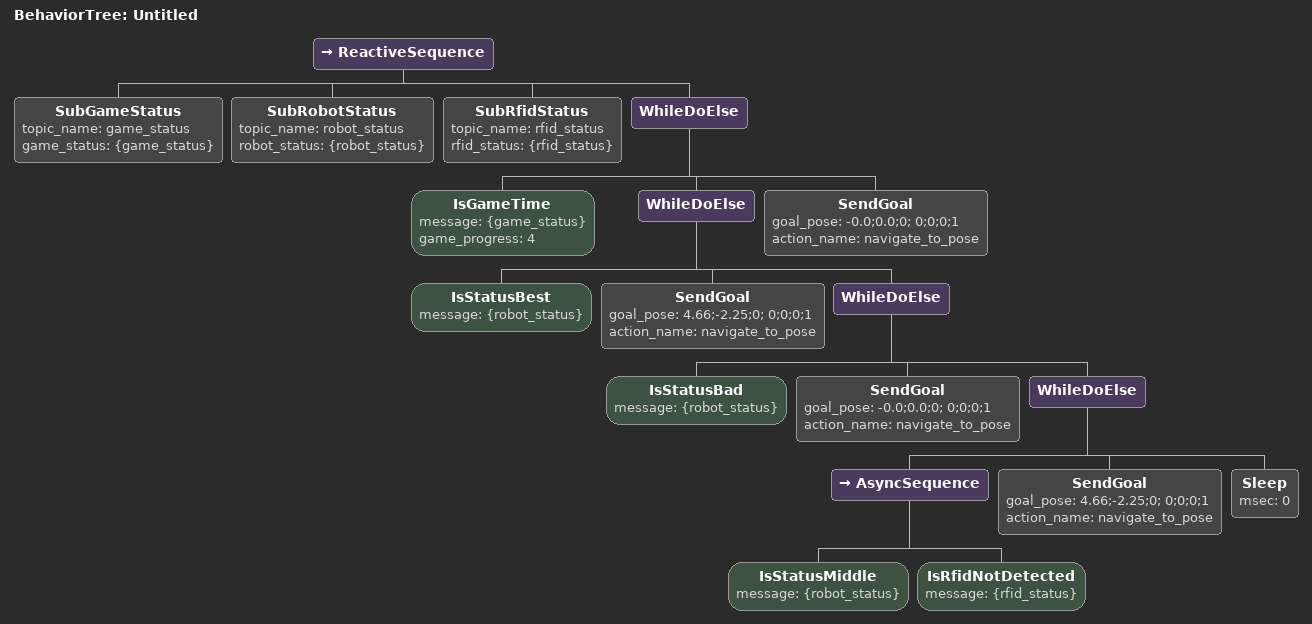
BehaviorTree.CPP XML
<?xml version="1.0" encoding="UTF-8"?>
<root BTCPP_format="4">
  <BehaviorTree ID="Untitled">
    <ReactiveSequence>
      <SubGameStatus topic_name="game_status"
                     game_status="{game_status}"/>
      <SubRobotStatus topic_name="robot_status"
                      robot_status="{robot_status}"/>
      <SubRfidStatus topic_name="rfid_status"
                     rfid_status="{rfid_status}"/>
      <WhileDoElse>
        <IsGameTime message="{game_status}"
                    game_progress="4"/>
        <WhileDoElse>
          <IsStatusBest message="{robot_status}"/>
          <SendGoal goal_pose="4.66;-2.25;0; 0;0;0;1"
                    action_name="navigate_to_pose"/>
          <WhileDoElse>
            <IsStatusBad message="{robot_status}"/>
            <SendGoal goal_pose="-0.0;0.0;0; 0;0;0;1"
                      action_name="navigate_to_pose"/>
            <WhileDoElse>
              <AsyncSequence>
                <IsStatusMiddle message="{robot_status}"/>
                <IsRfidNotDetected message="{rfid_status}"/>
              </AsyncSequence>
              <SendGoal goal_pose="4.66;-2.25;0; 0;0;0;1"
                        action_name="navigate_to_pose"/>
              <Sleep msec="0"/>
            </WhileDoElse>
          </WhileDoElse>
        </WhileDoElse>
        <SendGoal goal_pose="-0.0;0.0;0; 0;0;0;1"
                  action_name="navigate_to_pose"/>
      </WhileDoElse>
    </ReactiveSequence>
  </BehaviorTree>

</root>
